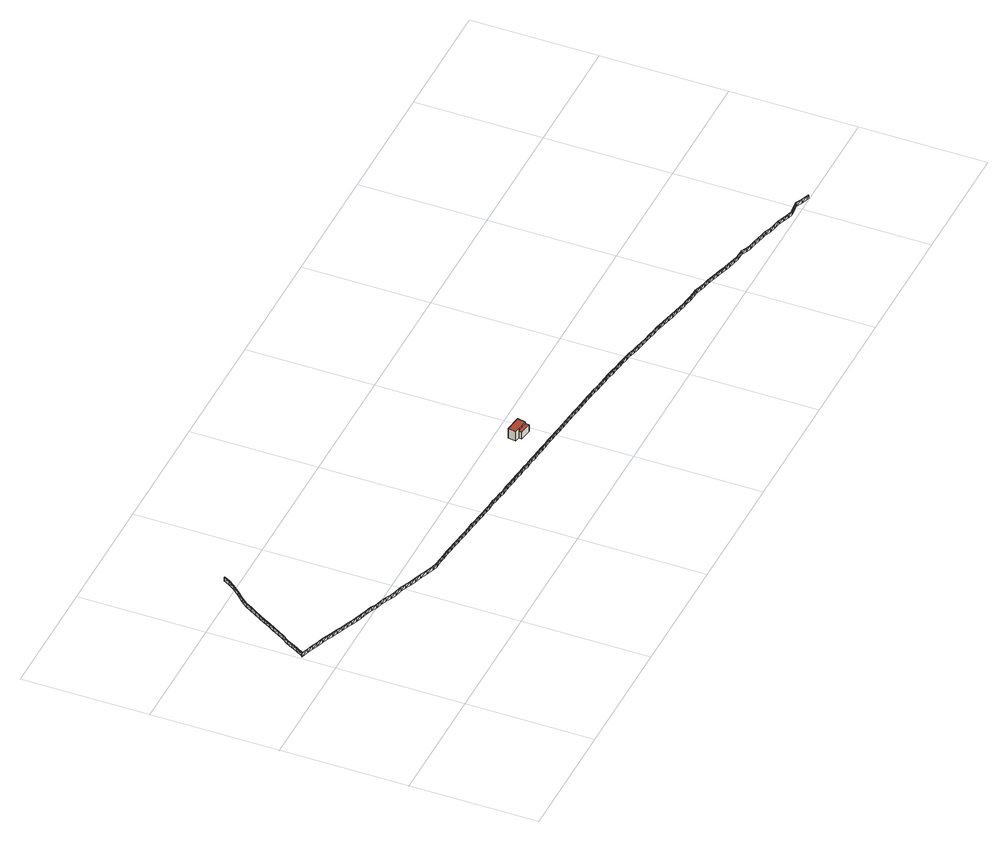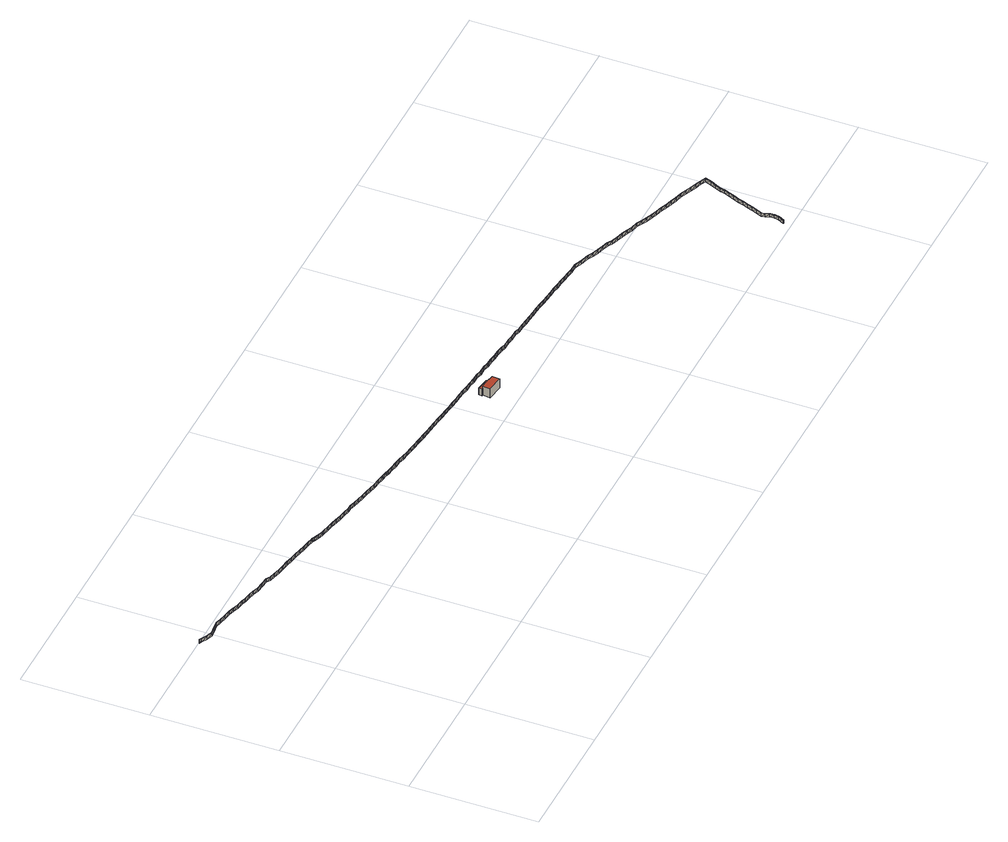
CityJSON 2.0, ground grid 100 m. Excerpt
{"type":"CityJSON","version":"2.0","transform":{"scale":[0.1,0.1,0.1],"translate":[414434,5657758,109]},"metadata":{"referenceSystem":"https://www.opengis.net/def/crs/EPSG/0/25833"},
"CityObjects":{
"building1":{"type":"Building","attributes":{"Gemeindeschluessel":14612000,"Geometrietyp2DReferenz":"3000","function":"31001_9998","roofType":"9999"},"children":["building1-1","building1-2"]},
"building1-1":{"type":"BuildingPart","attributes":{"Dachtyp_tdc":"tdcPolyFlatRoof","Dachneigung":3.26,"QualitaetDacherkennung":70,"Geometrietyp2DReferenz":"3000","measuredHeight":6.19,"roofType":"2100"},"parents":["building1"],"geometry":[{"type":"MultiSurface","lod":"2","boundaries":[[[0,1,2,3]],[[4,5,6,7]],[[5,8,9,6]],[[8,0,3,9]],[[8,5,4,1,0]],[[3,2,7,6,9]]],"semantics":{"surfaces":[{"type":"WallSurface"},{"type":"RoofSurface"},{"type":"GroundSurface"}],"values":[0,0,0,0,1,2]}}]},
"building1-2":{"type":"BuildingPart","attributes":{"Dachtyp_tdc":"tdcPolyFlatRoof","Dachneigung":2.99,"QualitaetDacherkennung":53,"Geometrietyp2DReferenz":"3000","measuredHeight":8.44,"roofType":"2100"},"parents":["building1"],"geometry":[{"type":"MultiSurface","lod":"2","boundaries":[[[10,4,7]],[[11,12,13,2,1]],[[12,14,15,13]],[[14,16,17,15]],[[16,18,19,17]],[[18,10,7,19]],[[18,16,14,12,11,10]],[[7,2,13,15,17,19]]],"semantics":{"surfaces":[{"type":"WallSurface"},{"type":"RoofSurface"},{"type":"GroundSurface"}],"values":[0,0,0,0,0,0,1,2]}}]},
"building2":{"type":"Building","attributes":{"Erfassungsdatum_Objekt":"2022-03-29","BodenHoehe":0,"gemHoehe":0,"BauwerkHoehe":3,"Gemeindeschluessel":"14612000","Geometrietyp2DReferenz":"3000","measuredHeight":3,"function":"51009_1700"},"geometry":[{"type":"MultiSurface","lod":"2","boundaries":[[[20,21,22]],[[23,21,20]],[[24,23,20]],[[25,23,24]],[[26,25,24]],[[27,25,26]],[[28,27,26]],[[29,27,28]],[[30,29,28]],[[31,29,30]],[[32,31,30]],[[33,31,32]],[[34,33,32]],[[35,33,34]],[[36,35,34]],[[37,35,36]],[[38,37,36]],[[39,37,38]],[[40,39,38]],[[41,39,40]],[[42,41,40]],[[43,41,42]],[[44,43,42]],[[45,43,44]],[[46,45,44]],[[47,45,46]],[[48,47,46]],[[49,47,48]],[[50,49,48]],[[51,49,50]],[[51,50,52]],[[53,51,52]],[[54,53,52]],[[55,53,54]],[[56,55,54]],[[57,55,56]],[[58,57,56]],[[59,57,58]],[[60,59,58]],[[61,59,60]],[[62,61,60]],[[63,61,62]],[[64,63,62]],[[65,63,64]],[[66,65,64]],[[67,68,69,70]],[[71,65,66]],[[69,71,66]],[[68,71,69]],[[72,68,67]],[[73,72,70]],[[74,72,73]],[[75,74,73]],[[76,74,75]],[[77,76,75]],[[78,76,77]],[[79,78,77]],[[80,78,79]],[[81,80,79]],[[82,80,81]],[[83,82,81]],[[84,82,83]],[[85,84,83]],[[86,84,85]],[[87,86,85]],[[88,86,87]],[[89,88,87]],[[90,88,89]],[[91,90,89]],[[92,90,91]],[[93,92,91]],[[94,92,93]],[[95,94,93]],[[96,94,95]],[[97,96,95]],[[98,96,97]],[[99,98,97]],[[100,98,99]],[[101,100,99]],[[102,100,101]],[[103,102,101]],[[104,102,103]],[[105,104,103]],[[106,104,105]],[[107,106,105]],[[108,106,107]],[[109,108,107]],[[110,108,109]],[[111,110,109]],[[112,110,111]],[[113,112,114]],[[115,112,113]],[[116,115,113]],[[117,115,116]],[[118,117,116]],[[119,117,118]],[[120,119,118]],[[121,119,120]],[[122,121,120]],[[123,121,122]],[[124,123,122]],[[125,123,124]],[[126,125,124]],[[127,125,126]],[[128,127,126]],[[129,127,128]],[[130,129,128]],[[131,129,130]],[[132,131,130]],[[133,131,132]],[[134,133,132]],[[135,133,134]],[[136,135,134]],[[137,135,136]],[[138,137,136]],[[139,137,138]],[[140,139,138]],[[141,139,140]],[[142,141,140]],[[143,141,142]],[[144,143,142]],[[145,143,144]],[[146,145,144]],[[147,145,146]],[[148,147,146]],[[149,147,148]],[[150,149,148]],[[151,149,150]],[[152,151,150]],[[153,151,152]],[[154,153,152]],[[155,153,154]],[[156,155,154]],[[157,155,156]],[[158,157,156]],[[159,160,161]],[[162,163,164]],[[160,163,162]],[[161,160,162]],[[165,166,167]],[[168,166,165]],[[169,168,165]],[[170,168,169]],[[171,170,169]],[[172,170,171]],[[173,157,158]],[[174,175,176]],[[177,175,174]],[[178,177,174]],[[179,177,178]],[[180,179,178]],[[181,179,180]],[[182,181,180]],[[183,181,182]],[[184,183,182]],[[185,186,187]],[[188,183,184]],[[187,188,184]],[[186,188,187]],[[189,186,185]],[[190,189,185]],[[191,189,190]],[[192,191,190]],[[193,191,192]],[[194,193,192]],[[195,193,194]],[[196,195,194]],[[197,195,196]],[[198,197,196]],[[199,197,198]],[[200,199,198]],[[201,199,200]],[[202,201,200]],[[203,201,202]],[[204,203,202]],[[205,203,204]],[[206,205,204]],[[207,205,206]],[[208,207,206]],[[209,207,208]],[[210,211,212]],[[213,211,210]],[[214,213,210]],[[215,213,214]],[[216,215,214]],[[217,215,216]],[[218,217,216]],[[219,217,218]],[[220,219,218]],[[221,219,220]],[[222,221,220]],[[223,221,222]],[[224,223,222]],[[225,223,224]],[[226,225,224]],[[227,225,226]],[[228,227,226]],[[229,227,228]],[[230,229,228]],[[231,229,230]],[[232,233,234]],[[235,231,230]],[[233,231,235]],[[234,233,235]],[[236,232,234]],[[237,232,236]],[[238,237,236]],[[239,237,238]],[[240,239,238]],[[241,239,240]],[[242,241,240]],[[243,241,242]],[[244,243,242]],[[245,243,244]],[[246,245,244]],[[247,245,246]],[[248,247,246]],[[249,247,248]],[[250,249,248]],[[251,249,250]],[[252,251,250]],[[253,251,252]],[[254,253,252]],[[255,253,254]],[[256,255,254]],[[257,255,256]],[[258,257,256]],[[259,257,258]],[[260,259,258]],[[261,259,260]],[[262,261,260]],[[263,261,262]],[[264,265,262]],[[266,265,264]],[[267,266,264]],[[268,266,267]],[[269,268,267]],[[270,268,269]],[[271,270,269]],[[272,270,271]],[[273,272,271]],[[274,272,273]],[[275,274,273]],[[276,274,275]],[[277,276,275]],[[278,279,280]],[[281,276,277]],[[280,281,277]],[[279,281,280]],[[282,279,278]],[[283,282,278]],[[284,282,283]],[[285,284,283]],[[286,284,285]],[[287,286,285]],[[288,286,287]],[[289,288,287]],[[290,288,289]],[[291,290,289]],[[292,290,291]],[[293,292,291]],[[294,292,293]],[[295,294,293]],[[296,294,295]],[[297,296,295]],[[298,296,297]],[[299,298,297]],[[300,298,299]],[[301,300,299]],[[302,300,301]],[[303,302,301]],[[304,302,303]],[[305,304,303]],[[306,304,305]],[[307,306,305]],[[308,306,307]],[[309,308,307]],[[310,308,309]],[[311,310,309]],[[312,310,311]],[[313,312,311]],[[314,312,313]],[[315,314,313]],[[316,314,315]],[[317,316,315]],[[318,316,317]],[[319,318,317]],[[320,318,319]],[[22,320,319]],[[21,320,22]],[[321,322,192]],[[321,192,190]],[[322,323,194]],[[322,194,192]],[[323,324,196]],[[323,196,194]],[[324,325,198]],[[324,198,196]],[[325,326,200]],[[325,200,198]],[[326,327,202]],[[326,202,200]],[[327,328,204]],[[327,204,202]],[[328,329,206]],[[328,206,204]],[[329,330,208]],[[329,208,206]],[[331,332,210]],[[331,210,212]],[[332,333,214]],[[332,214,210]],[[333,216,214]],[[334,335,218]],[[334,218,216]],[[335,336,220]],[[335,220,218]],[[336,337,222]],[[336,222,220]],[[337,338,224]],[[337,224,222]],[[338,339,226]],[[338,226,224]],[[339,340,228]],[[333,334,216]],[[341,342,174]],[[341,174,176]],[[342,343,178]],[[342,178,174]],[[343,344,180]],[[343,180,178]],[[344,345,182]],[[344,182,180]],[[345,346,184]],[[345,184,182]],[[346,347,187]],[[346,187,184]],[[347,348,185]],[[347,185,187]],[[348,321,190]],[[348,190,185]],[[349,350,238]],[[349,238,236]],[[350,351,240]],[[350,240,238]],[[351,352,242]],[[351,242,240]],[[352,353,244]],[[352,244,242]],[[353,354,246]],[[353,246,244]],[[354,355,248]],[[354,248,246]],[[355,356,250]],[[355,250,248]],[[356,357,252]],[[356,252,250]],[[357,358,254]],[[357,254,252]],[[358,359,256]],[[358,256,254]],[[359,360,258]],[[359,258,256]],[[360,361,260]],[[360,260,258]],[[361,362,262]],[[361,262,260]],[[362,363,264]],[[362,264,262]],[[363,364,267]],[[363,267,264]],[[365,236,234]],[[366,367,58]],[[366,58,56]],[[367,368,60]],[[367,60,58]],[[368,369,62]],[[368,62,60]],[[369,370,64]],[[369,64,62]],[[370,371,66]],[[370,66,64]],[[371,372,69]],[[371,69,66]],[[372,373,374,67]],[[372,67,70,69]],[[373,375,73]],[[373,73,70]],[[375,376,75]],[[375,75,73]],[[376,377,77]],[[376,77,75]],[[377,378,79]],[[377,79,77]],[[378,379,81]],[[378,81,79]],[[379,380,83]],[[379,83,81]],[[380,381,85]],[[380,85,83]],[[381,382,87]],[[381,87,85]],[[382,383,89]],[[382,89,87]],[[383,384,91]],[[383,91,89]],[[384,385,93]],[[384,93,91]],[[385,386,95]],[[385,95,93]],[[386,387,97]],[[386,97,95]],[[387,388,99]],[[387,99,97]],[[388,389,101]],[[388,101,99]],[[389,390,103]],[[364,269,267]],[[364,391,269]],[[391,392,271]],[[391,271,269]],[[392,393,273]],[[392,273,271]],[[393,394,275]],[[393,275,273]],[[394,395,277]],[[394,277,275]],[[395,396,280]],[[395,280,277]],[[396,397,278]],[[396,278,280]],[[397,398,283]],[[397,283,278]],[[398,399,285]],[[398,285,283]],[[399,400,287]],[[399,287,285]],[[400,401,289]],[[400,289,287]],[[401,402,291]],[[401,291,289]],[[402,403,293]],[[402,293,291]],[[403,404,295]],[[403,295,293]],[[404,405,297]],[[404,297,295]],[[405,406,299]],[[405,299,297]],[[406,407,301]],[[406,301,299]],[[407,408,303]],[[407,303,301]],[[408,409,305]],[[408,305,303]],[[409,410,307]],[[409,307,305]],[[410,411,309]],[[410,309,307]],[[411,412,311]],[[411,311,309]],[[412,413,313]],[[414,415,235]],[[339,228,226]],[[340,414,230]],[[340,230,228]],[[414,235,230]],[[415,365,234]],[[415,234,235]],[[365,349,236]],[[416,417,107]],[[389,103,101]],[[390,416,105]],[[390,105,103]],[[416,107,105]],[[417,418,109]],[[417,109,107]],[[418,419,111]],[[418,111,109]],[[420,421,113]],[[420,113,114]],[[421,422,116]],[[421,116,113]],[[422,423,118]],[[422,118,116]],[[423,424,120]],[[423,120,118]],[[424,425,122]],[[424,122,120]],[[425,426,124]],[[425,124,122]],[[426,427,126]],[[426,126,124]],[[427,428,128]],[[427,128,126]],[[428,429,130]],[[428,130,128]],[[429,430,132]],[[429,132,130]],[[430,431,134]],[[430,134,132]],[[431,432,136]],[[431,136,134]],[[432,433,138]],[[432,138,136]],[[433,434,140]],[[433,140,138]],[[434,435,142]],[[434,142,140]],[[435,436,144]],[[435,144,142]],[[436,437,146]],[[436,146,144]],[[437,438,148]],[[437,148,146]],[[439,440,317]],[[412,313,311]],[[413,439,315]],[[413,315,313]],[[439,317,315]],[[440,441,319]],[[440,319,317]],[[441,442,22]],[[441,22,319]],[[442,443,20]],[[442,20,22]],[[443,444,24]],[[443,24,20]],[[444,445,26]],[[444,26,24]],[[445,446,28]],[[445,28,26]],[[446,447,30]],[[446,30,28]],[[447,448,32]],[[447,32,30]],[[448,449,34]],[[448,34,32]],[[449,450,36]],[[449,36,34]],[[450,451,38]],[[450,38,36]],[[451,452,40]],[[451,40,38]],[[452,453,42]],[[452,42,40]],[[453,454,44]],[[453,44,42]],[[454,455,46]],[[454,46,44]],[[455,456,48]],[[455,48,46]],[[456,457,50]],[[456,50,48]],[[457,458,52]],[[457,52,50]],[[458,459,54]],[[458,54,52]],[[459,366,56]],[[459,56,54]],[[460,152,150]],[[438,460,150]],[[438,150,148]],[[460,461,152]],[[461,462,154]],[[461,154,152]],[[463,464,158]],[[462,463,156]],[[462,156,154]],[[463,158,156]],[[465,466,162]],[[465,162,164]],[[466,467,161]],[[466,161,162]],[[468,469,165]],[[468,165,167]],[[469,470,169]],[[469,169,165]],[[266,268,471]],[[266,471,472]],[[268,270,473]],[[268,473,471]],[[270,272,474]],[[270,474,473]],[[272,274,475]],[[272,475,474]],[[274,276,476]],[[274,476,475]],[[276,281,477]],[[276,477,476]],[[281,279,478]],[[281,478,477]],[[279,282,479]],[[279,479,478]],[[282,284,480]],[[282,480,479]],[[284,286,481]],[[284,481,480]],[[286,288,482]],[[286,482,481]],[[288,290,483]],[[288,483,482]],[[290,292,484]],[[290,484,483]],[[292,294,485]],[[292,485,484]],[[294,296,486]],[[294,486,485]],[[296,298,487]],[[296,487,486]],[[298,300,488]],[[298,488,487]],[[300,302,489]],[[300,489,488]],[[302,304,490]],[[302,490,489]],[[304,306,491]],[[304,491,490]],[[306,308,492]],[[306,492,491]],[[308,310,493]],[[308,493,492]],[[310,312,494]],[[175,495,496]],[[470,497,171]],[[470,171,169]],[[175,177,495]],[[177,179,498]],[[177,498,495]],[[179,181,499]],[[179,499,498]],[[181,183,500]],[[181,500,499]],[[183,188,501]],[[183,501,500]],[[188,186,502]],[[188,502,501]],[[186,189,503]],[[186,503,502]],[[189,191,504]],[[189,504,503]],[[191,193,505]],[[191,505,504]],[[193,195,506]],[[193,506,505]],[[195,197,507]],[[195,507,506]],[[197,199,508]],[[197,508,507]],[[199,201,509]],[[199,509,508]],[[201,203,510]],[[201,510,509]],[[203,205,511]],[[203,511,510]],[[205,207,512]],[[205,512,511]],[[207,209,513]],[[207,513,512]],[[211,213,514]],[[211,514,515]],[[213,215,516]],[[213,516,514]],[[215,217,517]],[[215,517,516]],[[217,219,518]],[[217,518,517]],[[219,221,519]],[[219,519,518]],[[221,223,520]],[[221,520,519]],[[223,225,521]],[[223,521,520]],[[225,227,522]],[[225,522,521]],[[227,229,523]],[[227,523,522]],[[229,231,524]],[[229,524,523]],[[231,233,525]],[[231,525,524]],[[233,232,526]],[[233,526,525]],[[232,237,527]],[[232,527,526]],[[237,239,528]],[[237,528,527]],[[239,241,529]],[[239,529,528]],[[241,243,530]],[[241,530,529]],[[243,245,531]],[[243,531,530]],[[245,247,532]],[[245,532,531]],[[247,249,533]],[[247,533,532]],[[249,251,534]],[[249,534,533]],[[251,253,535]],[[251,535,534]],[[253,255,536]],[[253,536,535]],[[255,257,537]],[[255,537,536]],[[257,259,538]],[[257,538,537]],[[259,261,539]],[[259,539,538]],[[261,263,540]],[[261,540,539]],[[265,266,472]],[[265,472,541]],[[86,88,542]],[[84,86,543]],[[84,543,544]],[[86,542,543]],[[88,90,545]],[[88,545,542]],[[90,92,546]],[[90,546,545]],[[94,547,92]],[[92,547,546]],[[94,96,548]],[[94,548,547]],[[96,98,549]],[[96,549,548]],[[98,100,550]],[[98,550,549]],[[100,102,551]],[[100,551,550]],[[102,104,552]],[[102,552,551]],[[104,106,553]],[[104,553,552]],[[106,108,554]],[[106,554,553]],[[108,110,555]],[[108,555,554]],[[110,112,556]],[[110,556,555]],[[112,115,557]],[[112,557,556]],[[115,117,558]],[[115,558,557]],[[117,119,559]],[[117,559,558]],[[119,121,560]],[[119,560,559]],[[121,123,561]],[[121,561,560]],[[123,125,562]],[[123,562,561]],[[125,127,563]],[[125,563,562]],[[127,129,564]],[[127,564,563]],[[129,131,565]],[[312,566,494]],[[310,494,493]],[[312,314,566]],[[314,316,567]],[[314,567,566]],[[316,318,568]],[[316,568,567]],[[318,320,569]],[[318,569,568]],[[320,21,570]],[[320,570,569]],[[21,23,571]],[[21,571,570]],[[23,25,572]],[[23,572,571]],[[25,27,573]],[[25,573,572]],[[27,29,574]],[[27,574,573]],[[29,31,575]],[[29,575,574]],[[31,33,576]],[[31,576,575]],[[33,35,577]],[[33,577,576]],[[35,37,578]],[[35,578,577]],[[37,39,579]],[[37,579,578]],[[39,41,580]],[[39,580,579]],[[41,43,581]],[[41,581,580]],[[43,45,582]],[[43,582,581]],[[45,47,583]],[[45,583,582]],[[47,49,584]],[[47,584,583]],[[49,51,585]],[[49,585,584]],[[51,53,586]],[[51,586,585]],[[55,587,53]],[[53,587,586]],[[76,78,588]],[[72,589,590]],[[74,76,591]],[[74,591,589]],[[76,588,591]],[[78,80,592]],[[78,592,588]],[[80,82,593]],[[80,593,592]],[[82,84,544]],[[82,544,593]],[[72,74,589]],[[133,135,594]],[[129,565,564]],[[131,133,595]],[[131,595,565]],[[133,594,595]],[[135,137,596]],[[135,596,594]],[[137,139,597]],[[137,597,596]],[[139,141,598]],[[139,598,597]],[[141,143,599]],[[141,599,598]],[[143,145,600]],[[143,600,599]],[[145,147,601]],[[145,601,600]],[[147,149,602]],[[147,602,601]],[[149,151,603]],[[149,603,602]],[[151,153,604]],[[151,604,603]],[[153,155,605]],[[153,605,604]],[[155,157,606]],[[155,606,605]],[[157,173,607]],[[157,607,606]],[[163,160,608]],[[163,608,609]],[[160,159,610]],[[160,610,608]],[[166,168,611]],[[166,611,612]],[[168,170,613]],[[168,613,611]],[[170,172,614]],[[170,614,613]],[[496,341,176]],[[496,176,175]],[[497,614,172]],[[497,172,171]],[[57,615,616]],[[55,57,616]],[[55,616,587]],[[57,59,615]],[[59,61,617]],[[59,617,615]],[[61,63,618]],[[61,618,617]],[[63,65,619]],[[63,619,618]],[[65,71,620]],[[65,620,619]],[[71,68,621]],[[71,621,620]],[[68,72,590]],[[68,590,621]],[[340,522,523]],[[338,521,339]],[[339,521,522]],[[339,522,340]],[[340,523,414]],[[414,523,524]],[[414,524,415]],[[415,524,525]],[[415,525,365]],[[365,525,526]],[[365,526,349]],[[349,526,527]],[[338,520,521]],[[355,533,356]],[[354,531,532]],[[354,532,355]],[[355,532,533]],[[356,533,534]],[[356,534,357]],[[357,534,535]],[[357,535,358]],[[358,535,536]],[[358,536,359]],[[359,536,537]],[[359,537,360]],[[360,537,538]],[[360,538,361]],[[361,538,539]],[[361,539,362]],[[362,539,540]],[[362,541,363]],[[363,541,472]],[[363,472,364]],[[364,472,471]],[[364,471,391]],[[391,471,473]],[[391,473,392]],[[392,473,474]],[[392,474,393]],[[393,474,475]],[[393,475,394]],[[394,475,476]],[[394,476,395]],[[395,476,477]],[[395,477,396]],[[396,477,478]],[[396,478,397]],[[397,478,479]],[[397,479,398]],[[398,479,480]],[[398,480,399]],[[399,480,481]],[[399,481,400]],[[400,481,482]],[[400,482,401]],[[401,482,483]],[[401,483,402]],[[402,483,484]],[[341,496,342]],[[342,496,495]],[[342,495,343]],[[343,495,498]],[[343,498,344]],[[344,498,499]],[[344,499,345]],[[345,499,500]],[[345,500,346]],[[346,500,501]],[[346,501,347]],[[347,501,502]],[[347,502,348]],[[348,502,503]],[[348,503,321]],[[321,503,504]],[[321,504,322]],[[322,504,505]],[[322,505,323]],[[323,505,506]],[[323,506,324]],[[324,506,507]],[[324,507,325]],[[325,507,508]],[[325,508,326]],[[326,508,509]],[[326,509,327]],[[327,509,510]],[[327,510,328]],[[328,510,511]],[[328,511,329]],[[329,511,512]],[[329,512,330]],[[330,512,513]],[[331,515,332]],[[332,515,514]],[[332,514,333]],[[333,514,516]],[[333,516,334]],[[334,516,517]],[[334,517,335]],[[335,517,518]],[[335,518,336]],[[336,518,519]],[[336,519,337]],[[337,519,520]],[[337,520,338]],[[351,529,352]],[[350,527,528]],[[350,528,351]],[[351,528,529]],[[352,529,530]],[[352,530,353]],[[353,530,531]],[[353,531,354]],[[349,527,350]],[[451,579,452]],[[452,579,580]],[[452,580,453]],[[453,580,581]],[[453,581,454]],[[454,581,582]],[[454,582,455]],[[455,582,583]],[[455,583,456]],[[456,583,584]],[[456,584,457]],[[457,584,585]],[[457,585,458]],[[458,585,586]],[[586,459,458]],[[459,586,587]],[[459,587,366]],[[366,587,616]],[[366,616,367]],[[367,616,615]],[[367,615,368]],[[368,615,617]],[[368,617,369]],[[369,617,618]],[[369,618,370]],[[370,618,619]],[[370,619,371]],[[371,619,620]],[[371,620,372]],[[372,620,621]],[[372,621,374,373]],[[374,621,590]],[[373,590,375]],[[375,590,589]],[[375,589,376]],[[376,589,591]],[[376,591,377]],[[377,591,588]],[[377,588,378]],[[378,588,592]],[[378,592,379]],[[379,592,593]],[[379,593,380]],[[380,593,544]],[[380,544,381]],[[389,551,390]],[[390,551,552]],[[390,552,416]],[[416,552,553]],[[416,553,417]],[[417,553,554]],[[417,554,418]],[[418,554,555]],[[418,555,419]],[[419,555,556]],[[420,556,421]],[[421,556,557]],[[421,557,422]],[[422,557,558]],[[422,558,423]],[[423,558,559]],[[423,559,424]],[[424,559,560]],[[424,560,425]],[[425,560,561]],[[425,561,426]],[[426,561,562]],[[426,562,427]],[[427,562,563]],[[427,563,428]],[[428,563,564]],[[428,564,429]],[[429,564,565]],[[429,565,430]],[[430,565,595]],[[389,550,551]],[[445,572,573]],[[443,571,444]],[[444,571,572]],[[444,572,445]],[[445,573,446]],[[446,573,574]],[[446,574,447]],[[447,574,575]],[[447,575,448]],[[448,575,576]],[[448,576,449]],[[449,576,577]],[[449,577,450]],[[450,577,578]],[[450,578,451]],[[451,578,579]],[[443,570,571]],[[404,485,486]],[[402,484,403]],[[403,484,485]],[[403,485,404]],[[404,486,405]],[[405,486,487]],[[405,487,406]],[[406,487,488]],[[406,488,407]],[[407,488,489]],[[407,489,408]],[[408,489,490]],[[408,490,409]],[[409,490,491]],[[409,491,410]],[[410,491,492]],[[410,492,411]],[[411,492,493]],[[413,494,566]],[[411,493,412]],[[412,493,494]],[[412,494,413]],[[413,566,439]],[[439,566,567]],[[439,567,440]],[[440,567,568]],[[440,568,441]],[[441,568,569]],[[441,569,442]],[[442,569,570]],[[442,570,443]],[[382,542,383]],[[381,544,543]],[[381,543,382]],[[382,543,542]],[[383,542,545]],[[383,545,384]],[[384,545,546]],[[384,546,385]],[[385,546,547]],[[385,547,386]],[[386,547,548]],[[386,548,387]],[[387,548,549]],[[387,549,388]],[[388,549,550]],[[388,550,389]],[[432,594,596]],[[430,595,431]],[[431,595,594]],[[431,594,432]],[[432,596,433]],[[433,596,597]],[[433,597,434]],[[434,597,598]],[[434,598,435]],[[435,598,599]],[[435,599,436]],[[436,599,600]],[[436,600,437]],[[437,600,601]],[[437,601,438]],[[438,601,602]],[[438,602,460]],[[460,602,603]],[[460,603,461]],[[461,603,604]],[[461,604,462]],[[462,604,605]],[[462,605,463]],[[463,605,606]],[[463,606,464]],[[464,606,607]],[[465,609,466]],[[466,609,608]],[[466,608,467]],[[467,608,610]],[[468,612,469]],[[469,612,611]],[[469,611,470]],[[470,611,613]],[[470,613,497]],[[497,613,614]]],"semantics":{"surfaces":[{"type":"RoofSurface"},{"type":"WallSurface"},{"type":"GroundSurface"}],"values":[0,0,0,0,0,0,0,0,0,0,0,0,0,0,0,0,0,0,0,0,0,0,0,0,0,0,0,0,0,0,0,0,0,0,0,0,0,0,0,0,0,0,0,0,0,0,0,0,0,0,0,0,0,0,0,0,0,0,0,0,0,0,0,0,0,0,0,0,0,0,0,0,0,0,0,0,0,0,0,0,0,0,0,0,0,0,0,0,0,0,0,0,0,0,0,0,0,0,0,0,0,0,0,0,0,0,0,0,0,0,0,0,0,0,0,0,0,0,0,0,0,0,0,0,0,0,0,0,0,0,0,0,0,0,0,0,0,0,0,0,0,0,0,0,0,0,0,0,0,0,0,0,0,0,0,0,0,0,0,0,0,0,0,0,0,0,0,0,0,0,0,0,0,0,0,0,0,0,0,0,0,0,0,0,0,0,0,0,0,0,0,0,0,0,0,0,0,0,0,0,0,0,0,0,0,0,0,0,0,0,0,0,0,0,0,0,0,0,0,0,0,0,0,0,0,0,0,0,0,0,0,0,0,0,0,0,0,0,0,0,0,0,0,0,0,0,0,0,0,0,0,0,0,0,0,0,0,0,0,0,0,0,0,0,0,0,0,0,0,0,0,0,0,0,0,0,0,0,0,0,0,0,0,0,0,0,0,0,0,0,1,1,1,1,1,1,1,1,1,1,1,1,1,1,1,1,1,1,1,1,1,1,1,1,1,1,1,1,1,1,1,1,1,1,1,1,1,1,1,1,1,1,1,1,1,1,1,1,1,1,1,1,1,1,1,1,1,1,1,1,1,1,1,1,1,1,1,1,1,1,1,1,1,1,1,1,1,1,1,1,1,1,1,1,1,1,1,1,1,1,1,1,1,1,1,1,1,1,1,1,1,1,1,1,1,1,1,1,1,1,1,1,1,1,1,1,1,1,1,1,1,1,1,1,1,1,1,1,1,1,1,1,1,1,1,1,1,1,1,1,1,1,1,1,1,1,1,1,1,1,1,1,1,1,1,1,1,1,1,1,1,1,1,1,1,1,1,1,1,1,1,1,1,1,1,1,1,1,1,1,1,1,1,1,1,1,1,1,1,1,1,1,1,1,1,1,1,1,1,1,1,1,1,1,1,1,1,1,1,1,1,1,1,1,1,1,1,1,1,1,1,1,1,1,1,1,1,1,1,1,1,1,1,1,1,1,1,1,1,1,1,1,1,1,1,1,1,1,1,1,1,1,1,1,1,1,1,1,1,1,1,1,1,1,1,1,1,1,1,1,1,1,1,1,1,1,1,1,1,1,1,1,1,1,1,1,1,1,1,1,1,1,1,1,1,1,1,1,1,1,1,1,1,1,1,1,1,1,1,1,1,1,1,1,1,1,1,1,1,1,1,1,1,1,1,1,1,1,1,1,1,1,1,1,1,1,1,1,1,1,1,1,1,1,1,1,1,1,1,1,1,1,1,1,1,1,1,1,1,1,1,1,1,1,1,1,1,1,1,1,1,1,1,1,1,1,1,1,1,1,1,1,1,1,1,1,1,1,1,1,1,1,1,1,1,1,1,1,1,1,1,1,1,1,1,1,1,1,1,1,1,1,1,1,1,1,1,1,1,1,1,1,1,1,1,1,1,1,1,1,1,1,1,1,1,1,1,1,1,1,1,1,1,1,1,1,1,1,1,1,1,1,1,1,1,1,1,1,1,1,1,1,1,1,1,1,1,1,1,1,1,1,1,1,1,1,1,1,1,1,1,1,1,1,1,1,1,1,1,1,1,1,1,1,1,1,1,1,1,1,1,1,1,1,1,1,1,1,1,1,1,1,1,1,1,1,1,1,1,1,1,1,1,1,1,1,1,1,1,1,1,1,1,1,1,1,1,1,1,1,1,1,1,1,1,1,1,1,1,1,1,1,1,1,1,1,1,1,1,1,1,1,1,1,1,1,1,1,1,1,1,1,1,1,1,1,1,1,1,1,1,1,1,1,2,2,2,2,2,2,2,2,2,2,2,2,2,2,2,2,2,2,2,2,2,2,2,2,2,2,2,2,2,2,2,2,2,2,2,2,2,2,2,2,2,2,2,2,2,2,2,2,2,2,2,2,2,2,2,2,2,2,2,2,2,2,2,2,2,2,2,2,2,2,2,2,2,2,2,2,2,2,2,2,2,2,2,2,2,2,2,2,2,2,2,2,2,2,2,2,2,2,2,2,2,2,2,2,2,2,2,2,2,2,2,2,2,2,2,2,2,2,2,2,2,2,2,2,2,2,2,2,2,2,2,2,2,2,2,2,2,2,2,2,2,2,2,2,2,2,2,2,2,2,2,2,2,2,2,2,2,2,2,2,2,2,2,2,2,2,2,2,2,2,2,2,2,2,2,2,2,2,2,2,2,2,2,2,2,2,2,2,2,2,2,2,2,2,2,2,2,2,2,2,2,2,2,2,2,2,2,2,2,2,2,2,2,2,2,2,2,2,2,2,2,2,2,2,2,2,2,2,2,2,2,2,2,2,2,2,2,2,2,2,2,2,2,2,2,2,2,2,2,2,2,2,2,2,2,2,2,2,2,2,2,2,2,2,2,2,2,2,2,2,2,2,2,2,2,2,2,2,2,2,2,2,2,2,2,2,2,2,2,2]}}]}
},
"vertices":[
[2784,769,141],[2787,794,143],[2787,794,81],[2784,769,81],[2878,782,143],[2886,781,143],[2886,781,81],[2878,782,81],[2883,756,141],[2883,756,81],
[2878,782,162],[2787,794,162],[2787,795,162],[2787,795,81],[2749,800,162],[2749,800,81],[2757,863,165],[2757,863,81],[2886,846,165],[2886,846,81],
[2743,625,41],[2694,636,38],[2693,631,38],[2743,630,41],[2793,620,38],[2793,625,38],[2842,614,42],[2843,619,42],[2896,608,42],[2896,613,42],[2945,603,38],[2946,608,38],[2995,597,39],[2996,602,39],[3045,592,38],[3045,597,38],[3094,586,39],[3095,591,39],[3144,581,37],[3145,586,37],[3194,575,40],[3194,580,40],[3254,568,40],[3255,573,40],[3304,563,38],[3304,568,38],[3353,557,38],[3354,562,38],[3403,552,39],[3404,557,39],[3453,546,42],[3453,551,42],[3480,543,41],[3481,548,41],[3530,536,41],[3530,541,41],[3579,528,40],[3580,533,40],[3629,521,39],[3629,526,39],[3678,514,41],[3679,519,41],[3728,506,47],[3728,511,47],[3777,499,43],[3778,504,43],[3826,491,41],[3904,480,47],[3877,489,43],[3876,484,43],[3903,480,47],[3827,496,41],[3904,485,47],[3953,471,46],[3954,476,46],[4002,462,48],[4003,467,48],[4051,453,41],[4052,457,41],[4100,443,42],[4101,448,42],[4149,434,43],[4150,439,43],[4199,425,42],[4199,430,42],[4248,416,45],[4249,421,45],[4297,407,45],[4298,412,45],[4346,398,51],[4347,403,51],[4373,393,45],[4374,398,45],[4422,383,44],[4423,388,44],[4471,373,44],[4472,377,44],[4520,362,43],[4521,367,43],[4569,352,45],[4570,357,45],[4618,342,43],[4619,347,43],[4667,332,44],[4668,337,44],[4687,327,45],[4688,332,45],[4736,317,49],[4737,322,49],[4785,307,59],[4786,312,59],[4808,302,67],[4809,307,67],[4856,291,62],[4807,302,67],[4857,296,62],[4905,280,58],[4906,285,58],[4954,269,60],[4955,274,60],[5002,258,59],[5003,262,59],[5051,246,55],[5052,251,55],[5100,235,53],[5101,240,53],[5149,224,47],[5150,229,47],[5197,213,45],[5198,218,45],[5246,202,45],[5247,206,45],[5295,190,45],[5296,195,45],[5343,179,63],[5345,184,63],[5392,168,51],[5393,173,51],[5441,157,43],[5442,162,43],[5490,146,52],[5491,150,52],[5538,134,51],[5539,139,51],[5587,123,49],[5588,128,49],[5622,115,52],[5623,120,52],[5670,103,44],[5671,108,44],[5719,90,47],[5720,95,47],[5767,78,52],[5768,82,52],[5815,65,46],[5817,70,46],[5864,52,40],[5865,57,40],[5908,41,40],[6019,56,38],[5962,50,37],[6020,52,38],[5963,45,37],[5917,45,40],[5918,40,40],[6064,32,35],[6019,57,37],[6017,52,37],[6066,37,35],[6110,12,38],[6112,17,38],[6129,4,39],[6131,9,39],[5909,46,40],[363,1981,211],[390,2024,211],[385,2026,211],[368,1979,211],[341,1937,198],[345,1934,198],[319,1892,176],[323,1890,176],[296,1847,144],[301,1845,144],[278,1809,124],[233,1720,114],[260,1762,120],[255,1764,120],[282,1807,124],[237,1717,114],[211,1675,108],[215,1673,108],[188,1630,101],[193,1628,101],[166,1585,96],[171,1583,96],[144,1541,92],[148,1538,92],[122,1496,87],[126,1494,87],[99,1451,82],[104,1449,82],[77,1406,68],[82,1404,68],[55,1362,65],[59,1359,65],[33,1317,64],[37,1315,64],[3,1257,56],[8,1255,56],[52,1239,59],[5,1261,55],[3,1257,55],[54,1243,59],[99,1221,60],[101,1226,60],[146,1204,60],[148,1208,60],[193,1186,63],[195,1191,63],[240,1169,63],[242,1173,63],[287,1151,55],[288,1156,55],[333,1134,57],[335,1139,57],[380,1116,52],[382,1121,52],[427,1099,53],[429,1104,53],[474,1082,50],[476,1086,50],[570,1051,50],[523,1069,48],[568,1047,50],[521,1064,48],[615,1029,53],[616,1034,53],[661,1012,60],[663,1016,60],[708,994,50],[710,999,50],[755,977,55],[757,981,55],[802,959,56],[804,964,56],[849,942,50],[851,947,50],[896,924,49],[898,929,49],[943,907,58],[944,912,58],[989,890,57],[991,894,57],[1036,872,53],[1038,877,53],[1083,855,54],[1085,859,54],[1130,837,59],[1132,842,59],[1195,813,54],[1197,818,54],[1256,790,57],[1258,795,57],[1306,785,46],[1257,795,57],[1307,790,46],[1356,779,52],[1356,784,52],[1406,774,49],[1406,779,49],[1455,768,54],[1456,773,54],[1505,763,50],[1506,768,50],[1555,757,55],[1555,762,55],[1604,752,50],[1704,741,47],[1655,751,51],[1654,746,51],[1605,757,50],[1704,746,47],[1753,735,50],[1754,740,50],[1803,730,51],[1804,735,51],[1853,724,45],[1853,729,45],[1903,718,46],[1903,723,46],[1952,713,41],[1953,718,41],[2002,707,44],[2002,712,44],[2052,702,39],[2052,707,39],[2101,696,49],[2102,701,49],[2151,691,41],[2152,696,41],[2201,685,44],[2201,690,44],[2250,680,35],[2251,685,35],[2296,675,44],[2296,680,44],[2345,669,44],[2346,674,44],[2395,664,40],[2396,669,40],[2445,658,44],[2445,663,44],[2494,653,38],[2495,658,38],[2544,647,47],[2545,652,47],[2594,642,36],[2594,647,36],[2644,636,46],[2644,641,46],[211,1675,78],[188,1630,71],[166,1585,66],[144,1541,62],[122,1496,57],[99,1451,52],[77,1406,38],[55,1362,35],[33,1317,34],[3,1257,26],[3,1257,25],[52,1239,29],[99,1221,30],[146,1204,30],[193,1186,33],[240,1169,33],[287,1151,25],[333,1134,27],[380,1116,22],[427,1099,23],[385,2026,181],[363,1981,181],[341,1937,168],[319,1892,146],[296,1847,114],[278,1809,94],[255,1764,90],[233,1720,84],[615,1029,23],[661,1012,30],[708,994,20],[755,977,25],[802,959,26],[849,942,20],[896,924,19],[943,907,28],[989,890,27],[1036,872,23],[1083,855,24],[1130,837,29],[1195,813,24],[1256,790,27],[1306,785,16],[1356,779,22],[568,1047,20],[3579,528,10],[3629,521,9],[3678,514,11],[3728,506,17],[3777,499,13],[3826,491,11],[3876,484,13],[3903,480,17],[3904,480,17],[3953,471,16],[4002,462,18],[4051,453,11],[4100,443,12],[4149,434,13],[4199,425,12],[4248,416,15],[4297,407,15],[4346,398,21],[4373,393,15],[4422,383,14],[4471,373,14],[4520,362,13],[4569,352,15],[4618,342,13],[4667,332,14],[1406,774,19],[1455,768,24],[1505,763,20],[1555,757,25],[1604,752,20],[1654,746,21],[1704,741,17],[1753,735,20],[1803,730,21],[1853,724,15],[1903,718,16],[1952,713,11],[2002,707,14],[2052,702,9],[2101,696,19],[2151,691,11],[2201,685,14],[2250,680,5],[2296,675,14],[2345,669,14],[2395,664,10],[2445,658,14],[2494,653,8],[474,1082,20],[521,1064,18],[4687,327,15],[4736,317,19],[4785,307,29],[4808,302,37],[4807,302,37],[4856,291,32],[4905,280,28],[4954,269,30],[5002,258,29],[5051,246,25],[5100,235,23],[5149,224,17],[5197,213,15],[5246,202,15],[5295,190,15],[5343,179,33],[5392,168,21],[5441,157,13],[5490,146,22],[5538,134,21],[5587,123,19],[5622,115,22],[5670,103,14],[2544,647,17],[2594,642,6],[2644,636,16],[2693,631,8],[2743,625,11],[2793,620,8],[2842,614,12],[2896,608,12],[2945,603,8],[2995,597,9],[3045,592,8],[3094,586,9],[3144,581,7],[3194,575,10],[3254,568,10],[3304,563,8],[3353,557,8],[3403,552,9],[3453,546,12],[3480,543,11],[3530,536,11],[5719,90,17],[5767,78,22],[5815,65,16],[5864,52,10],[5908,41,10],[5918,40,10],[5963,45,7],[6020,52,8],[6017,52,7],[6064,32,5],[6110,12,8],[1356,784,22],[1307,790,16],[1406,779,19],[1456,773,24],[1506,768,20],[1555,762,25],[1605,757,20],[1655,751,21],[1704,746,17],[1754,740,20],[1804,735,21],[1853,729,15],[1903,723,16],[1953,718,11],[2002,712,14],[2052,707,9],[2102,701,19],[2152,696,11],[2201,690,14],[2251,685,5],[2296,680,14],[2346,674,14],[2396,669,10],[2445,663,14],[368,1979,181],[390,2024,181],[6129,4,9],[345,1934,168],[323,1890,146],[301,1845,114],[282,1807,94],[260,1762,90],[237,1717,84],[215,1673,78],[193,1628,71],[171,1583,66],[148,1538,62],[126,1494,57],[104,1449,52],[82,1404,38],[59,1359,35],[37,1315,34],[8,1255,26],[54,1243,29],[5,1261,25],[101,1226,30],[148,1208,30],[195,1191,33],[242,1173,33],[288,1156,25],[335,1139,27],[382,1121,22],[429,1104,23],[476,1086,20],[523,1069,18],[570,1051,20],[616,1034,23],[663,1016,30],[710,999,20],[757,981,25],[804,964,26],[851,947,20],[898,929,19],[944,912,28],[991,894,27],[1038,877,23],[1085,859,24],[1132,842,29],[1197,818,24],[1258,795,27],[1257,795,27],[4298,412,15],[4249,421,15],[4199,430,12],[4347,403,21],[4374,398,15],[4423,388,14],[4472,377,14],[4521,367,13],[4570,357,15],[4619,347,13],[4668,337,14],[4688,332,15],[4737,322,19],[4786,312,29],[4809,307,37],[4857,296,32],[4906,285,28],[4955,274,30],[5003,262,29],[5052,251,25],[5101,240,23],[5150,229,17],[5198,218,15],[5247,206,15],[2495,658,8],[2545,652,17],[2594,647,6],[2644,641,16],[2694,636,8],[2743,630,11],[2793,625,8],[2843,619,12],[2896,613,12],[2946,608,8],[2996,602,9],[3045,597,8],[3095,591,9],[3145,586,7],[3194,580,10],[3255,573,10],[3304,568,8],[3354,562,8],[3404,557,9],[3453,551,12],[3481,548,11],[3530,541,11],[4052,457,11],[3954,476,16],[3904,485,17],[4003,467,18],[4101,448,12],[4150,439,13],[5345,184,33],[5296,195,15],[5393,173,21],[5442,162,13],[5491,150,22],[5539,139,21],[5588,128,19],[5623,120,22],[5671,108,14],[5720,95,17],[5768,82,22],[5817,70,16],[5865,57,10],[5909,46,10],[5962,50,7],[5917,45,10],[6019,56,8],[6066,37,5],[6019,57,7],[6112,17,8],[6131,9,9],[3629,526,9],[3580,533,10],[3679,519,11],[3728,511,17],[3778,504,13],[3827,496,11],[3877,489,13]
]}
